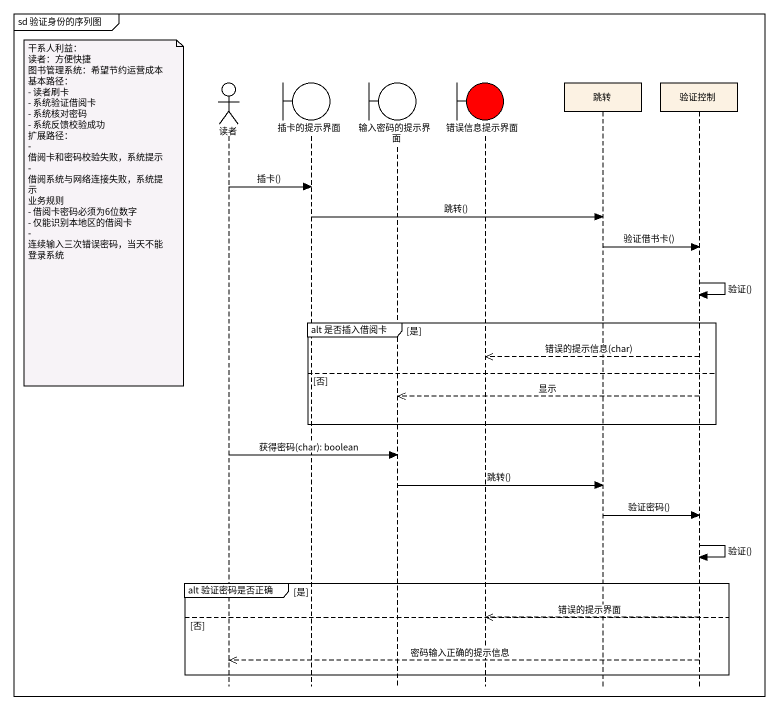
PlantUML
@startuml
mainframe sd 验证身份的序列图
hide footbox
actor 读者
boundary 插卡的提示界面
boundary 输入密码的提示界面
boundary 错误信息提示界面 #FF0000
participant 跳转
participant 验证控制

读者 -> 插卡的提示界面 : 插卡()
note left of 读者
  干系人利益：
  读者：方便快捷
  图书管理系统：希望节约运营成本
  基本路径：
  - 读者刷卡
  - 系统验证借阅卡
  - 系统核对密码
  - 系统反馈校验成功
  扩展路径：
  - 借阅卡和密码校验失败，系统提示
  - 借阅系统与网络连接失败，系统提示
  业务规则
  - 借阅卡密码必须为6位数字
  - 仅能识别本地区的借阅卡
  - 连续输入三次错误密码，当天不能登录系统
end note
插卡的提示界面 -> 跳转 : 跳转()
跳转 -> 验证控制 : 验证借书卡()
验证控制 -> 验证控制 : 验证()
group alt 是否插入借阅卡 [是]
  验证控制 -->> 错误信息提示界面 : 错误的提示信息(char)
else 否
  验证控制 -->> 输入密码的提示界面 : 显示
end
读者 -> 输入密码的提示界面 : 获得密码(char): boolean
输入密码的提示界面 -> 跳转 : 跳转()
跳转 -> 验证控制 : 验证密码()
验证控制 -> 验证控制 : 验证()
group alt 验证密码是否正确 [是]
else 否
  验证控制 -->> 错误信息提示界面 : 错误的提示界面
  验证控制 -->> 读者 : 密码输入正确的提示信息
end
@enduml
